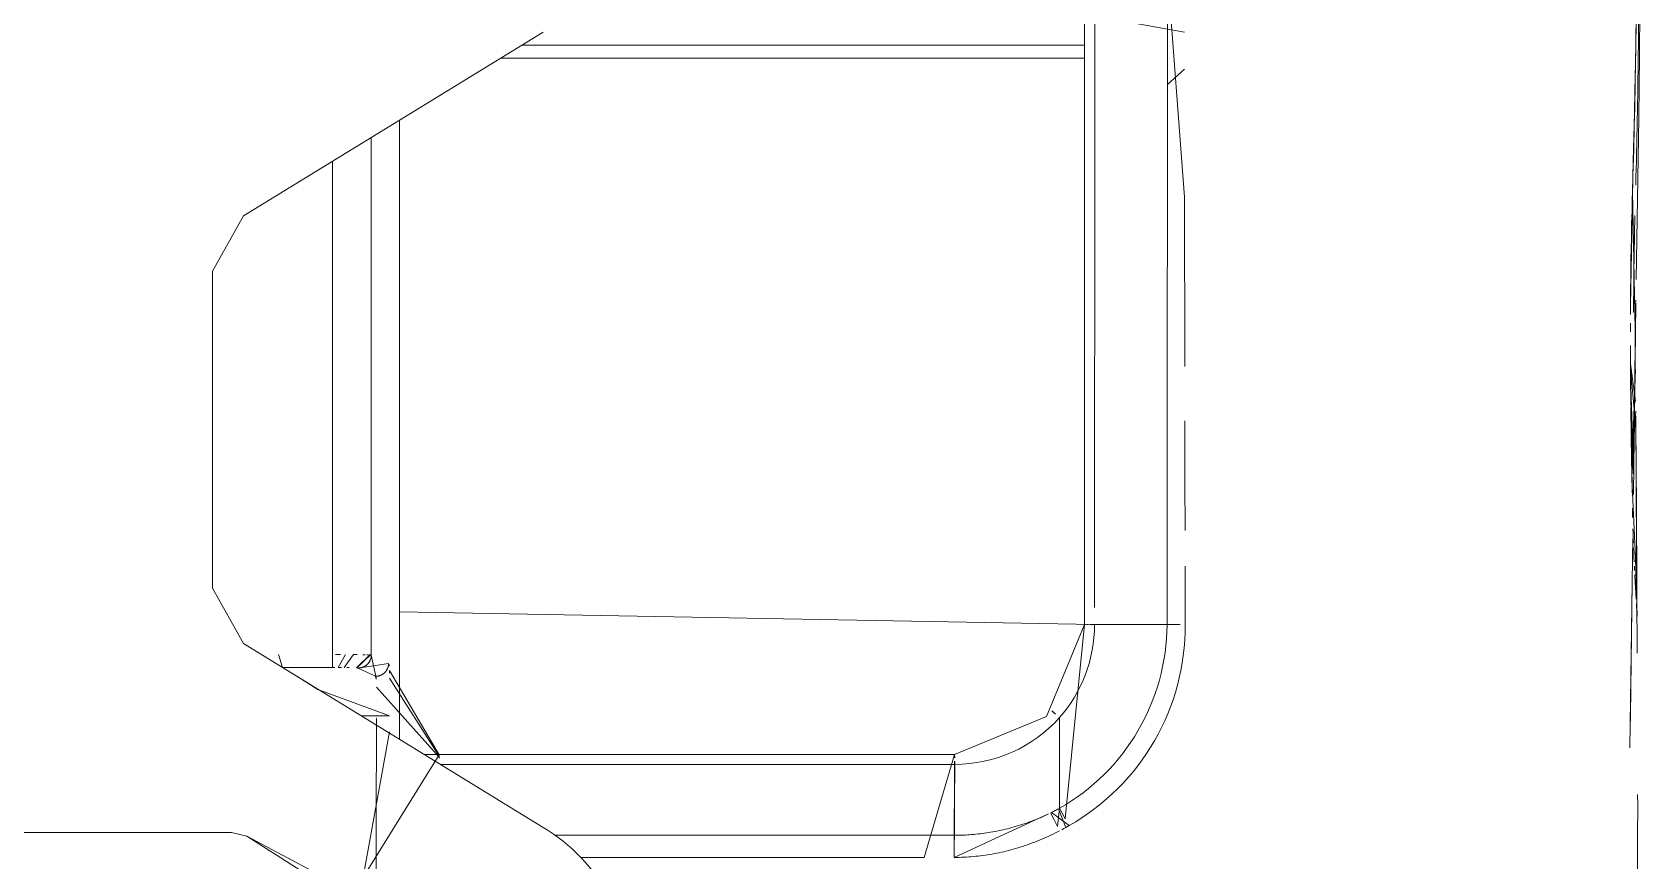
# Model space of a CAD drawing. Header units: millimetres. Extents: x 521 to 148073, y -17811 to 32040.
# Drawn here: x 66076.3 to 66204.9, y 20276.2 to 20342.5 of the extents above; entities that cross this region are included whole.
import ezdxf

# ---------------------------------------------------------------- set-up
doc = ezdxf.new("R2010")
doc.units = ezdxf.units.MM
doc.layers.add('Datové rozvody', color=6, linetype='Continuous')
doc.layers.add('PDF_Geometrie', color=7, linetype='Continuous', true_color=0xbdbdbd)

# ---------------------------------------------------------------- blocks, each defined once
blk = doc.blocks.new('projektor')
at = {"layer": 'PDF_Geometrie', "lineweight": 13}
for points in [[(86203.4, 15270.17), (86206.93, 15270.15)], [(86206.93, 15270.15), (86211.84, 15270.09)], [(86211.84, 15270.09), (86224.43, 15269.88)], [(86196.67, 15269.92), (86198.15, 15269.92), (86199.67, 15269.92), (86201.24, 15269.91), (86202.85, 15269.9), (86204.49, 15269.88), (86206.18, 15269.85), (86207.91, 15269.82), (86209.67, 15269.79), (86211.48, 15269.75), (86213.33, 15269.71), (86215.21, 15269.66), (86217.61, 15269.6), (86229.66, 15269.83)], [(86217.63, 15269.59), (86218.14, 15269.58), (86218.63, 15269.57), (86219.11, 15269.56), (86219.58, 15269.55), (86220.04, 15269.53), (86220.5, 15269.52), (86220.94, 15269.52), (86221.38, 15269.51), (86221.81, 15269.5), (86222.23, 15269.49), (86222.65, 15269.48), (86223.05, 15269.48), (86223.46, 15269.47), (86223.85, 15269.46), (86224.24, 15269.46), (86224.62, 15269.46), (86225, 15269.45), (86225.37, 15269.45), (86225.74, 15269.44), (86226.1, 15269.44), (86226.45, 15269.44), (86218.11, 15269.59), (86218.6, 15269.57), (86219.09, 15269.56), (86219.56, 15269.55), (86220.03, 15269.54), (86220.48, 15269.53), (86220.93, 15269.52), (86221.38, 15269.51), (86221.81, 15269.5), (86222.24, 15269.5), (86222.66, 15269.49), (86223.07, 15269.48), (86223.48, 15269.48), (86223.88, 15269.47), (86224.28, 15269.46), (86224.66, 15269.46), (86225.05, 15269.46), (86225.43, 15269.45), (86225.8, 15269.45), (86226.16, 15269.45), (86226.53, 15269.44), (86226.88, 15269.44)], [(86223.98, 15269.71), (86219.43, 15269.79)], [(86225.31, 15269.69), (86223.98, 15269.71)], [(86226.17, 15269.68), (86225.31, 15269.69), (86226.9, 15269.84), (86237.2, 15269.72)], [(86226.04, 15269.85), (86226.15, 15269.85)], [(86226.99, 15269.67), (86226.17, 15269.68)], [(86226.25, 15269.85), (86226.35, 15269.85), (86241.1, 15269.67)], [(86226.45, 15269.44), (86227.15, 15269.43)], [(86227.19, 15269.84), (86227.32, 15269.84), (86235.43, 15269.75)], [(86227.59, 15269.84), (86227.73, 15269.83)], [(86227.73, 15269.83), (86227.88, 15269.83), (86233, 15269.78)], [(86227.83, 15269.43), (86228.49, 15269.43)], [(86228.18, 15269.83), (86228.29, 15269.83)], [(86229.57, 15269.44), (86230.2, 15269.44)], [(86230.2, 15269.44), (86230.82, 15269.44)], [(86230.38, 15269.43), (86230.98, 15269.44), (86233.9, 15269.84)], [(86230.82, 15269.44), (86231.42, 15269.44), (86235.93, 15269.86)], [(86231.42, 15269.44), (86232.01, 15269.45), (86238.15, 15269.64)], [(86237.64, 15269.64), (86237.12, 15269.63), (86231.44, 15269.83)], [(86232.15, 15269.44), (86232.72, 15269.45), (86238.64, 15269.64)], [(86233.15, 15269.46), (86233.7, 15269.46), (86239.12, 15269.65)], [(86233.7, 15269.46), (86234.24, 15269.47)], [(86234.37, 15269.47), (86235.16, 15269.48), (86239.56, 15269.65)], [(86238.15, 15269.64), (86237.64, 15269.64), (86234.67, 15269.85)], [(86235.04, 15269.48), (86235.81, 15269.49), (86240.6, 15269.56)], [(86235.07, 15269.85), (86235.49, 15269.85), (86235.07, 15269.85), (86253.52, 15269.97)], [(86245.64, 15269.92), (86247.03, 15269.93), (86239.45, 15269.88), (86248.11, 15269.94), (86238.1, 15269.87), (86237.34, 15269.86), (86236.62, 15269.86)], [(86240.49, 15269.56), (86240.91, 15269.56), (86238.35, 15269.53), (86236.68, 15269.5)], [(86237.06, 15269.51), (86238.02, 15269.52), (86240.49, 15269.56), (86247.18, 15269.89)], [(86238.35, 15269.53), (86239.27, 15269.54)], [(86244.31, 15269.91), (86245.64, 15269.92), (86240.3, 15269.88)], [(86240.6, 15269.56), (86241.03, 15269.57)], [(86242.24, 15269.59), (86242.61, 15269.6), (86242.57, 15269.6)], [(86242.61, 15269.6), (86242.95, 15269.61)], [(86243.85, 15269.63), (86244.17, 15269.64)], [(86244.17, 15269.64), (86244.55, 15269.65)], [(86249.02, 15269.94), (86248.11, 15269.94), (86244.31, 15269.91)], [(86244.53, 15269.65), (86244.91, 15269.67), (86244.92, 15269.66)], [(86244.63, 15269.63), (86246.19, 15269.6), (86260.89, 15269.39)], [(86249.66, 15269.91), (86250.49, 15269.94), (86250.65, 15269.95), (86245.25, 15269.81)], [(86245.29, 15269.68), (86245.67, 15269.7)], [(86245.67, 15269.69), (86246.03, 15269.71)], [(86246.04, 15269.71), (86246.41, 15269.73)], [(86246.19, 15269.6), (86248.03, 15269.58), (86259.81, 15269.41)], [(86246.74, 15269.75), (86247.08, 15269.76)], [(86247.42, 15269.78), (86247.94, 15269.81)], [(86248.95, 15269.87), (86249.31, 15269.89), (86247.51, 15269.79)], [(86247.94, 15269.81), (86248.98, 15269.87)], [(86248.03, 15269.58), (86258.36, 15269.43)], [(86196.68, 15233.41), (86200.49, 15233.41), (86218.02, 15234.73)], [(86200.49, 15233.41), (86209.23, 15233.41), (86208.05, 15234.73)], [(86210, 15227.74), (86203.92, 15227.74), (86205.18, 15234.73)], [(86218.02, 15234.73), (86231.2, 15234.75)], [(86240.12, 15234.76), (86243.98, 15234.77), (86240.12, 15234.76), (86235.43, 15234.75)], [(86246.76, 15234.77), (86251.29, 15234.78)], [(86209.23, 15233.41), (86237.72, 15233.39)], [(86237.72, 15233.39), (86241.37, 15233.38), (86243.99, 15233.38)], [(86243.99, 15233.38), (86251.3, 15233.37)], [(86251.3, 15233.37), (86251.3, 15227.73), (86250.29, 15173.64)], [(86218.95, 15227.74), (86210, 15227.74)], [(86241.79, 15227.73), (86218.95, 15227.74)], [(86249.96, 15227.73), (86241.79, 15227.73)], [(86251.3, 15226.94), (86186.56, 15226.94)], [(86206.18, 15183.14), (86206.18, 15226.94)], [(86207.19, 15226.94), (86207.19, 15181.49)], [(86251.3, 15227.01), (86251.29, 15227)], [(86251.29, 15227), (86251.29, 15226.99)], [(86251.29, 15226.99), (86251.29, 15226.98)], [(86251.29, 15226.94), (86266.43, 15225.45), (86265.98, 15225.21), (86265.59, 15225), (86267.03, 15224.85), (86266.45, 15224.55), (86265.96, 15224.3)], [(86251.3, 15227.22), (86251.3, 15227.16)], [(86251.3, 15227.06), (86251.3, 15227.04)], [(86251.3, 15226.94), (86258.45, 15223.98), (86261.41, 15216.82)], [(86267.09, 15225.5), (86267.18, 15225.34), (86267.27, 15225.18)], [(86265.59, 15225), (86258.53, 15224.99)], [(86267.35, 15225.01), (86267.44, 15224.85), (86267.52, 15224.68), (86267.61, 15224.5), (86267.69, 15224.33), (86267.77, 15224.16), (86267.85, 15223.98), (86267.93, 15223.8), (86268.01, 15223.62), (86268.08, 15223.44), (86268.16, 15223.25), (86268.23, 15223.07), (86268.3, 15222.88), (86268.37, 15222.69), (86268.44, 15222.5), (86268.51, 15222.32), (86268.57, 15222.13), (86268.63, 15221.94), (86268.69, 15221.76), (86268.74, 15221.57), (86268.79, 15221.39), (86268.84, 15221.21), (86268.89, 15221.02), (86268.94, 15220.84), (86268.98, 15220.66), (86269.02, 15220.48), (86269.06, 15220.3), (86269.1, 15220.12), (86269.13, 15219.93), (86269.16, 15219.75), (86269.2, 15219.57), (86269.22, 15219.39), (86269.25, 15219.21), (86269.28, 15219.03), (86269.3, 15218.85), (86269.32, 15218.66), (86269.34, 15218.48), (86269.36, 15218.3), (86269.37, 15218.11), (86269.39, 15217.93), (86269.4, 15217.74), (86269.4, 15217.56), (86269.41, 15217.37), (86269.42, 15217.18), (86269.42, 15216.99), (86269.42, 15216.8), (86266.03, 15224.15), (86266.11, 15223.99), (86266.18, 15223.83), (86266.26, 15223.67), (86266.33, 15223.51), (86266.4, 15223.34), (86266.47, 15223.18), (86266.53, 15223.01), (86266.6, 15222.84), (86266.66, 15222.67), (86266.72, 15222.5), (86266.78, 15222.32), (86266.84, 15222.15), (86266.9, 15221.98), (86266.95, 15221.8), (86267, 15221.63), (86267.05, 15221.46), (86267.1, 15221.29), (86267.14, 15221.12), (86267.19, 15220.96), (86267.23, 15220.79), (86267.27, 15220.62), (86267.3, 15220.46), (86267.34, 15220.29), (86267.37, 15220.13), (86267.41, 15219.96), (86267.44, 15219.8), (86267.46, 15219.64), (86267.49, 15219.48), (86267.52, 15219.31), (86267.54, 15219.15), (86267.56, 15218.99), (86267.58, 15218.82), (86267.6, 15218.66), (86267.62, 15218.49), (86267.63, 15218.33), (86267.65, 15218.16), (86267.66, 15218), (86267.67, 15217.83), (86267.68, 15217.67), (86267.69, 15217.5), (86267.69, 15217.33), (86267.7, 15217.16), (86267.7, 15216.99), (86267.7, 15216.82)], [(86261.41, 15175.56), (86261.41, 15216.82), (86269.42, 15214.47)], [(86261.49, 15216.83), (86261.48, 15216.83)], [(86261.51, 15216.82), (86261.49, 15216.82)], [(86261.53, 15216.82), (86261.51, 15216.82), (86261.53, 15216.83)], [(86261.57, 15216.84), (86261.54, 15216.83)], [(86261.6, 15216.84), (86261.57, 15216.84)], [(86261.65, 15216.84), (86261.6, 15216.84)], [(86261.68, 15216.82), (86261.64, 15216.82)], [(86269.42, 15216.8), (86269.3, 15216.81), (86261.93, 15216.83)], [(86262.01, 15216.84), (86261.95, 15216.84), (86268.82, 15216.81)], [(86262.08, 15216.84), (86262.01, 15216.84), (86268.41, 15216.81)], [(86262.13, 15216.82), (86262.07, 15216.82), (86268.02, 15216.82)], [(86262.18, 15216.82), (86262.13, 15216.82), (86267.7, 15216.82)], [(86262.18, 15176.81), (86262.18, 15216.84)], [(86267.7, 15216.82), (86262.18, 15216.82)], [(86267.7, 15216.82), (86267.7, 15185.72)], [(86269.42, 15214.47), (86269.42, 15205.87), (86269.42, 15187.72)], [(86269.42, 15205.87), (86269.42, 15196.56)], [(86219.47, 15161.49), (86205.16, 15184.8)], [(86267.09, 15184.8), (86252.78, 15161.49)], [(86254.96, 15172.84), (86254.88, 15172.84), (86261.45, 15176.72), (86272.31, 15169.97)], [(86261.56, 15176.72), (86261.53, 15176.72), (86255.46, 15172.86)], [(86261.69, 15176.73), (86261.61, 15176.72), (86256.17, 15171.85)], [(86267.48, 15160.56), (86267.78, 15161.75), (86277.09, 15176.36)], [(86274.86, 15175.02), (86267.78, 15161.74)], [(86212.01, 15173.64), (86260.24, 15173.64)], [(86255.07, 15172.85), (86254.96, 15172.84)], [(86258.4, 15170.65), (86258.4, 15172.86), (86256.34, 15167.28), (86255.32, 15165.63)], [(86275.57, 15169.97), (86275.52, 15169.97), (86259.64, 15172.85)], [(86213.37, 15171.43), (86253.67, 15171.43)], [(86253.66, 15171.31), (86253.65, 15171.28)], [(86253.65, 15171.28), (86253.65, 15171.22)], [(86253.66, 15171.33), (86253.66, 15171.31)], [(86255.32, 15171.77), (86254.68, 15170.42)], [(86258.61, 15171.85), (86258.56, 15171.85)], [(86258.72, 15171.85), (86258.67, 15171.85), (86275.2, 15171.79)], [(86253.63, 15170.33), (86253.63, 15170.05), (86254.64, 15169.33)], [(86253.64, 15170.95), (86253.64, 15170.78)], [(86253.65, 15171.17), (86253.65, 15171.08)], [(86254.64, 15169.11), (86254.64, 15168.86), (86253.63, 15169.42)], [(86253.63, 15169.04), (86253.63, 15168.65)], [(86254.65, 15169.71), (86254.64, 15169.53)], [(86215.23, 15168.4), (86254.64, 15168.4)], [(86254.64, 15168.6), (86254.64, 15164.51), (86253.63, 15164.22)], [(86223.78, 15159.08), (86219.47, 15161.49)], [(86252.78, 15161.49), (86248.47, 15159.08)], [(86267.48, 15160.56), (86267.48, 14990.87)], [(86248.47, 15159.08), (86223.78, 15159.08)]]:
    blk.add_lwpolyline(points, dxfattribs=at)
for points in [[(86251.3, 15227.67), (86251.3, 15227.59), (86251.31, 15227.58), (86251.3, 15227.49), (86251.31, 15227.48), (86251.3, 15233.71), (86251.29, 15234.02), (86251.3, 15227.39), (86251.29, 15234.39)], [(86251.29, 15226.98), (86251.29, 15226.97), (86251.29, 15226.97), (86251.29, 15226.96), (86251.29, 15226.96), (86251.29, 15226.95), (86251.29, 15226.95), (86251.29, 15226.95), (86251.29, 15226.94), (86251.29, 15226.94), (86251.29, 15226.94), (86251.29, 15226.94), (86251.29, 15226.94), (86251.29, 15226.94), (86251.3, 15226.97), (86251.3, 15226.97), (86251.3, 15226.96), (86251.3, 15226.96), (86251.3, 15226.95), (86251.3, 15226.95), (86251.3, 15226.95), (86251.3, 15226.94), (86251.3, 15226.94), (86251.3, 15226.94), (86251.3, 15226.94), (86251.3, 15226.94), (86251.3, 15226.94)], [(86266.95, 15225.74), (86267.09, 15225.5), (86265.64, 15224.92), (86265.68, 15224.85), (86265.72, 15224.77), (86265.76, 15224.69), (86265.8, 15224.61), (86265.84, 15224.54), (86265.88, 15224.46), (86265.92, 15224.38)], [(86258.02, 15224.41), (86258.01, 15224.4), (86258.01, 15224.4), (86258.01, 15224.4), (86258.01, 15224.4), (86258.01, 15224.4), (86258.01, 15224.4), (86258.01, 15224.39), (86258.01, 15224.39)], [(86258.03, 15224.42), (86258.02, 15224.41), (86258.03, 15224.42), (86258.04, 15224.43), (86258.07, 15224.47), (86258.13, 15224.54), (86258.26, 15224.68)], [(86261.48, 15216.83), (86261.47, 15216.83), (86261.46, 15216.83), (86261.46, 15216.83), (86261.45, 15216.83), (86261.44, 15216.83), (86261.44, 15216.83), (86261.44, 15216.83), (86261.43, 15216.83), (86261.43, 15216.83), (86261.43, 15216.83), (86261.42, 15216.83), (86261.42, 15216.83), (86261.42, 15216.83), (86261.42, 15216.82), (86261.42, 15216.82), (86261.41, 15216.82), (86261.41, 15216.82), (86261.41, 15216.82), (86261.47, 15216.81), (86261.46, 15216.81), (86261.46, 15216.81), (86261.45, 15216.81), (86261.44, 15216.81), (86261.44, 15216.81), (86261.44, 15216.81), (86261.43, 15216.81), (86261.43, 15216.81), (86261.43, 15216.81), (86261.42, 15216.81), (86261.42, 15216.81), (86261.42, 15216.81), (86261.42, 15216.81), (86261.42, 15216.81), (86261.41, 15216.81), (86261.41, 15216.81)], [(86261.45, 15176.72), (86261.44, 15176.72), (86261.44, 15176.72), (86261.43, 15176.72), (86261.43, 15176.72), (86261.43, 15176.72), (86261.42, 15176.72), (86261.42, 15176.72), (86261.42, 15176.72), (86261.42, 15176.72), (86261.42, 15176.72), (86261.41, 15176.72), (86261.41, 15176.72)], [(86253.67, 15171.43), (86253.69, 15171.43), (86253.71, 15171.43), (86253.73, 15171.43), (86253.75, 15171.43), (86253.78, 15171.42), (86253.8, 15171.42), (86253.82, 15171.42), (86253.84, 15171.41), (86253.86, 15171.41), (86253.88, 15171.41), (86253.91, 15171.4), (86253.93, 15171.39), (86253.95, 15171.39), (86253.97, 15171.38), (86253.99, 15171.38), (86254.01, 15171.37), (86254.03, 15171.36), (86254.05, 15171.35), (86254.07, 15171.34), (86254.09, 15171.33), (86254.11, 15171.33), (86254.13, 15171.32), (86254.15, 15171.31), (86254.17, 15171.29), (86254.19, 15171.28), (86254.21, 15171.27), (86254.23, 15171.26), (86254.24, 15171.25), (86254.26, 15171.23), (86254.28, 15171.22), (86254.3, 15171.21), (86254.32, 15171.19), (86254.33, 15171.18), (86254.35, 15171.16), (86254.36, 15171.15), (86254.38, 15171.13), (86254.4, 15171.12), (86254.41, 15171.1), (86254.43, 15171.09), (86254.44, 15171.07), (86254.45, 15171.05), (86254.47, 15171.03), (86254.48, 15171.02), (86254.49, 15171), (86254.51, 15170.98), (86254.52, 15170.96), (86254.53, 15170.94), (86254.54, 15170.92), (86254.55, 15170.91), (86254.56, 15170.89), (86254.57, 15170.87), (86254.58, 15170.85), (86254.59, 15170.83), (86254.6, 15170.81), (86254.61, 15170.79), (86254.62, 15170.76), (86254.62, 15170.74), (86254.63, 15170.72), (86254.64, 15170.7), (86254.64, 15170.68), (86254.65, 15170.66), (86254.65, 15170.64), (86254.66, 15170.62), (86254.66, 15170.59), (86254.66, 15170.57), (86254.67, 15170.55), (86254.67, 15170.53), (86254.67, 15170.51), (86254.67, 15170.49), (86254.68, 15170.46), (86254.68, 15170.44), (86254.68, 15170.42), (86254.33, 15172.78), (86254.36, 15172.78), (86254.38, 15172.78), (86254.4, 15172.77), (86254.42, 15172.77), (86254.44, 15172.77), (86254.47, 15172.77), (86254.49, 15172.76), (86254.51, 15172.76), (86254.53, 15172.75), (86254.55, 15172.75), (86254.57, 15172.74), (86254.6, 15172.74), (86254.62, 15172.73), (86254.64, 15172.72), (86254.66, 15172.72), (86254.68, 15172.71), (86254.7, 15172.7), (86254.72, 15172.69), (86254.74, 15172.68), (86254.76, 15172.67), (86254.78, 15172.66), (86254.8, 15172.65), (86254.82, 15172.64), (86254.84, 15172.63), (86254.86, 15172.62), (86254.87, 15172.61), (86254.89, 15172.59), (86254.91, 15172.58), (86254.93, 15172.57), (86254.94, 15172.56), (86254.96, 15172.54), (86254.98, 15172.53), (86255, 15172.51), (86255.01, 15172.5), (86255.03, 15172.48), (86255.04, 15172.47), (86255.06, 15172.45), (86255.07, 15172.43), (86255.09, 15172.42), (86255.1, 15172.4), (86255.11, 15172.38), (86255.13, 15172.37), (86255.14, 15172.35), (86255.15, 15172.33), (86255.16, 15172.31), (86255.18, 15172.29), (86255.19, 15172.27), (86255.2, 15172.25), (86255.21, 15172.23), (86255.22, 15172.21), (86255.23, 15172.19), (86255.24, 15172.17), (86255.25, 15172.15), (86255.25, 15172.13), (86255.26, 15172.11), (86255.27, 15172.09), (86255.28, 15172.07), (86255.28, 15172.05), (86255.29, 15172.03), (86255.29, 15172.01), (86255.3, 15171.99), (86255.3, 15171.96), (86255.31, 15171.94), (86255.31, 15171.92), (86255.32, 15171.9), (86255.32, 15171.88), (86255.32, 15171.86), (86255.32, 15171.83), (86255.32, 15171.81), (86255.32, 15171.79)], [(86253.66, 15171.36), (86253.66, 15171.33), (86254.66, 15170.28), (86254.66, 15170.31)], [(86255.54, 15171.82), (86255.52, 15171.82), (86255.51, 15171.82), (86255.5, 15171.81), (86255.48, 15171.81), (86255.48, 15171.81), (86255.47, 15171.81), (86255.46, 15171.81), (86255.45, 15171.81), (86255.44, 15171.81), (86255.43, 15171.81), (86255.42, 15171.8), (86255.42, 15171.8), (86255.41, 15171.8), (86255.4, 15171.8), (86255.39, 15171.8), (86255.39, 15171.8), (86255.38, 15171.8), (86255.38, 15171.79), (86255.37, 15171.79), (86255.37, 15171.79), (86255.36, 15171.79), (86255.36, 15171.79), (86255.35, 15171.79), (86255.35, 15171.78), (86255.34, 15171.78), (86255.34, 15171.78), (86255.34, 15171.78), (86255.33, 15171.78), (86255.33, 15171.78), (86255.33, 15171.78), (86255.33, 15171.77), (86255.33, 15171.77), (86255.33, 15171.77), (86255.32, 15171.77)]]:
    blk.add_lwpolyline(points, close=True, dxfattribs=at)
for centre, radius, start, end in [((86198.34, 14570.49), 699.61, 88.46453, 90.13637), ((86196.56, 14583.47), 686.45, 88.24092, 89.99058), ((86241.08, 15269.48), 0.195, 27.983, 84.286), ((86265.79, 13857.8), 1412.2, 89.52075, 90.05166), ((86251.42, 15216.92), 17.86, 29.5961, 90.4143), ((86251.22, 15216.83), 16.54, 29.5954, 89.7129), ((86251.28, 15216.72), 11.01, 48.7323, 89.828), ((86251.27, 15216.86), 10.91, 359.9116, 48.2452), ((86254.54, 15172.12), 0.7, 89.637, 108.8781), ((86254.05, 15171.36), 0.396, 169.4177, 178.6126), ((86254.97, 15170.34), 0.3, 165.6815, 178.0583)]:
    blk.add_arc(centre, radius, start, end, dxfattribs=at)
blk.add_open_spline([(86267.09, 15184.8), (86269.57, 15189.12), (86275.04, 15192.19), (86280.02, 15192.04)], degree=3, dxfattribs=at)

msp = doc.modelspace()

# ---------------------------------------------------------------- block references
at = {"layer": 'Datové rozvody', "xscale": 1.027900945623324, "yscale": 1.027900945623324, "zscale": 1.027900945623324, "rotation": 270.0000000000001}
msp.add_blockref('projektor', (50508.69, 108952.87), dxfattribs=at)

doc.saveas('drawing.dxf')
